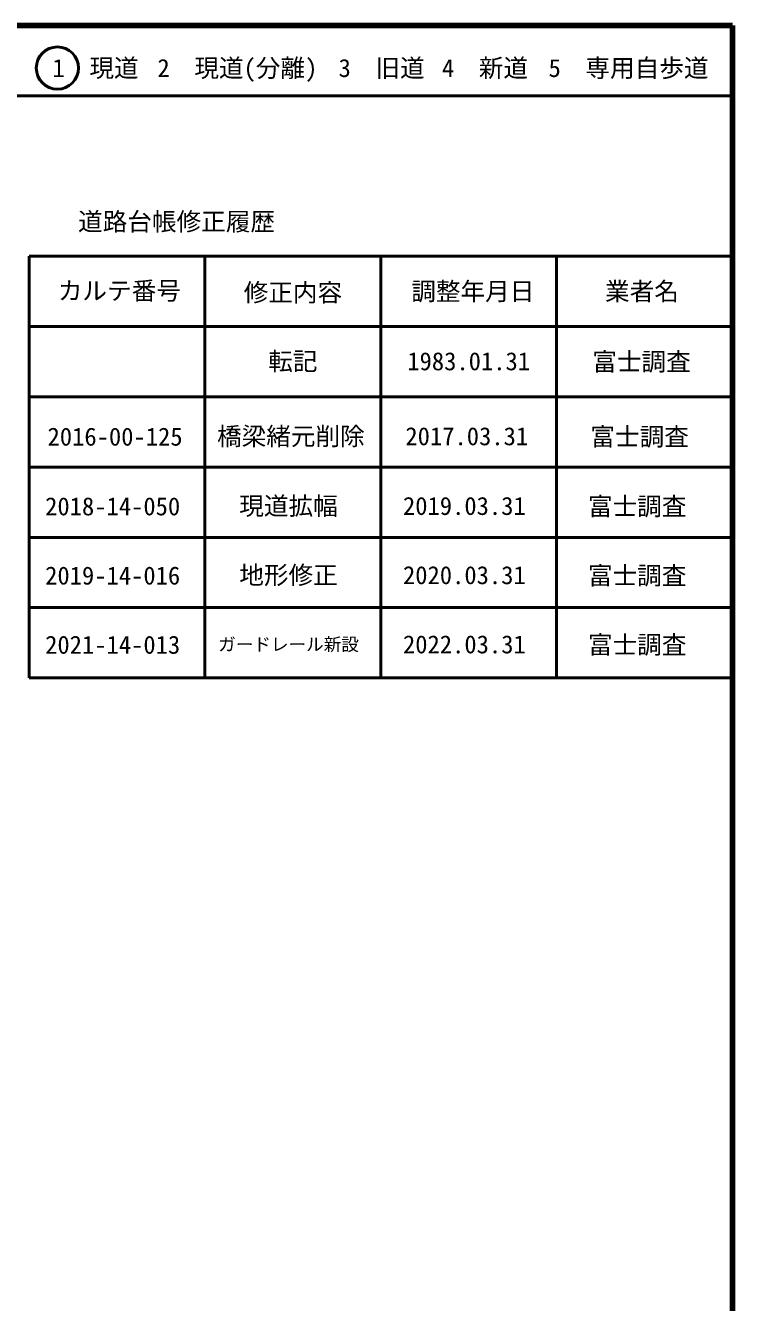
# Model space of a CAD drawing. Units: millimetres on the paper, enlarged 1000 times. Extents: x 40000 to 680000, y 20000 to 380000.
# Drawn here: x 579500 to 680000, y 198357 to 380000 of the extents above; entities that cross this region are included whole.
import ezdxf
from ezdxf.enums import TextEntityAlignment as Align

# ---------------------------------------------------------------- set-up
doc = ezdxf.new("R2010")
doc.units = ezdxf.units.MM
doc.header["$LTSCALE"] = 1000
for name, color, linetype, lineweight in [('M-TTL', 7, 'Continuous', 13), ('M-TTL-FRAM', 2, 'Continuous', 50), ('M-TTL-LINE', 7, 'Continuous', 50), ('M-TTL-TXT', 3, 'Continuous', 13)]:
    doc.layers.add(name, color=color, linetype=linetype, lineweight=lineweight)
doc.styles.add('ＭＳ ゴシック', font='')
doc.styles.get('ＭＳ ゴシック').set_extended_font_data('MS Gothic')

msp = doc.modelspace()

# ---------------------------------------------------------------- linework, layer by layer
at = {"layer": 'M-TTL', "color": 2, "lineweight": 140}
for p, q in [((680000, 380000), (40000, 380000)), ((680000, 20000), (680000, 380000))]:
    msp.add_line(p, q, dxfattribs=at)
at = {"layer": 'M-TTL-FRAM'}
for p, q in [((580000, 347197), (580000, 287197)), ((580000, 347197), (680000, 347197)), ((580000, 287197), (680000, 287197))]:
    msp.add_line(p, q, dxfattribs=at)
at = {"layer": 'M-TTL-LINE'}
for p, q in [((40000, 370000), (680000, 370000)), ((605000, 347197), (605000, 287197)), ((630000, 347197), (630000, 287197)), ((655000, 347197), (655000, 287197)), ((580000, 337197), (680000, 337197)), ((580000, 327197), (680000, 327197)), ((580000, 317197), (680000, 317197)), ((580000, 307197), (680000, 307197)), ((580000, 297197), (680000, 297197))]:
    msp.add_line(p, q, dxfattribs=at)
msp.add_circle((584031, 373958), 3000, dxfattribs=at)

# ---------------------------------------------------------------- texts
at = {"layer": 'M-TTL-TXT', "color": 7, "style": 'ＭＳ ゴシック'}
for s, height, p in [('1\u3000現道', 2566, (589448, 373958)), ('2\u3000現道(分離)', 2566, (609619, 373958)), ('3\u3000旧道', 2566, (630121, 373958)), ('4\u3000新道', 2566, (644824, 373958)), ('5\u3000専用自歩道', 2566, (665228, 373958)), ('道路台帳修正履歴', 2566, (600968, 352113)), ('カルテ番号', 2566, (592839, 342277)), ('修正内容', 2566, (617509, 342023)), ('調整年月日', 2566, (643089, 342197)), ('業者名', 2566, (667134, 342197)), ('転記', 2566, (617500, 332245)), ('1983.01.31', 2566, (642500, 332245)), ('富士調査', 2566, (667077, 332189)), ('2016-00-125', 2566, (592227, 321522)), ('橋梁緒元削除', 2566, (617227, 321579)), ('2017.03.31', 2566, (642227, 321579)), ('富士調査', 2566, (666803, 321522)), ('2018-14-050', 2566, (591885, 311608)), ('現道拡幅', 2566, (616885, 311665)), ('2019.03.31', 2566, (641885, 311665)), ('富士調査', 2566, (666461, 311608)), ('地形修正', 2566, (616885, 301820)), ('富士調査', 2566, (666461, 301763)), ('2019-14-016', 2566, (591885, 301763)), ('2020.03.31', 2566, (641885, 301820)), ('2021-14-013', 2566, (591885, 291917)), ('ガードレール新設', 1833, (616885, 291974)), ('2022.03.31', 2566, (641885, 291974)), ('富士調査', 2566, (666461, 291917))]:
    msp.add_text(s, height=height, dxfattribs=at).set_placement(p, align=Align.MIDDLE_CENTER)

doc.saveas('drawing.dxf')
